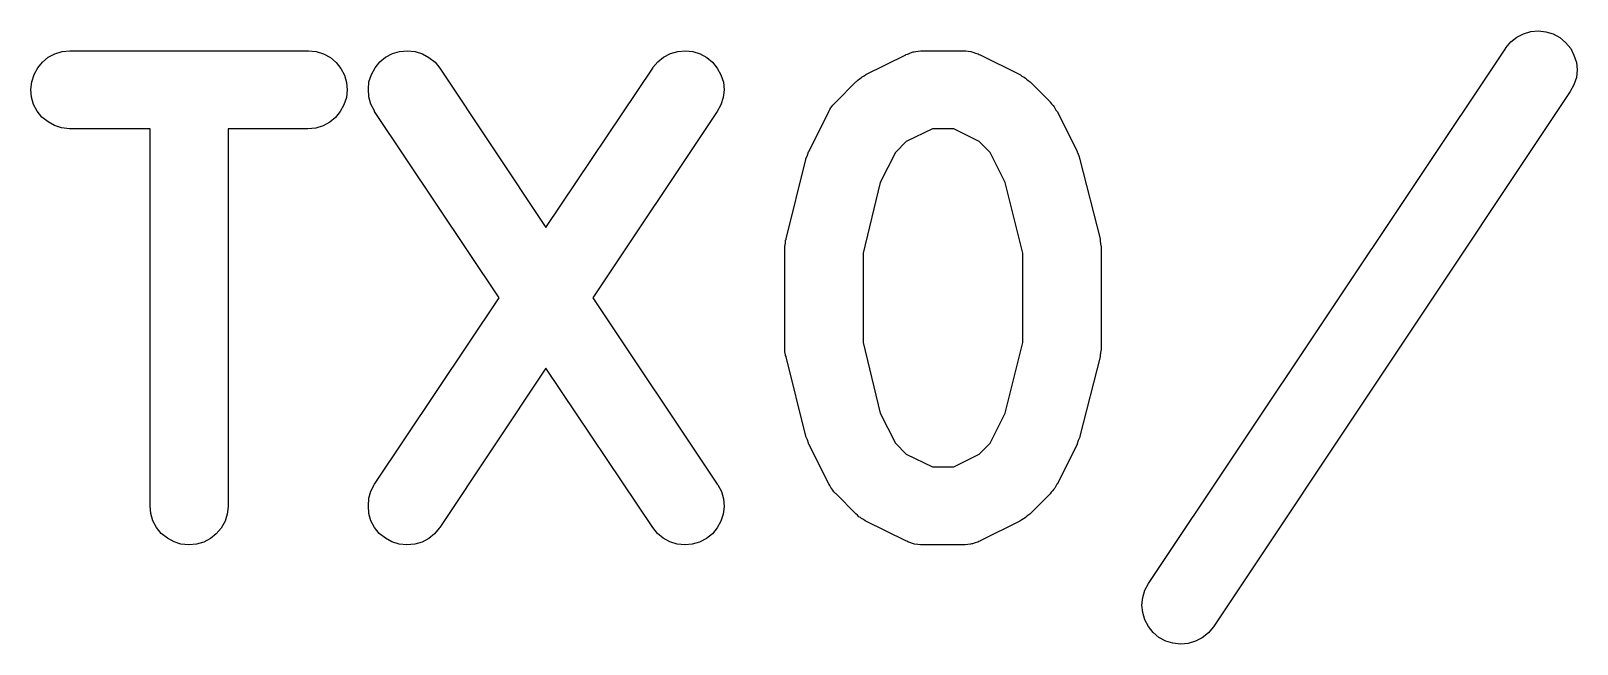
# Model space of a CAD drawing. Extents: x -557.2 to -539.1, y -88 to -54.6.
# Drawn here: x -546.851 to -543.882, y -59.225 to -58.047 of the extents above; entities that cross this region are included whole.
import ezdxf

# ---------------------------------------------------------------- set-up
doc = ezdxf.new("R2010")
doc.units = 0
doc.layers.add('BLACK', color=7, linetype='CONTINUOUS')

msp = doc.modelspace()

# ---------------------------------------------------------------- linework, layer by layer
at = {"layer": 'BLACK', "linetype": 'CONTINUOUS'}
for p, q in [((-544.019, -58.0791), (-544.009, -58.0679)), ((-544.009, -58.0679), (-543.998, -58.0588)), ((-543.998, -58.0588), (-543.985, -58.052)), ((-543.985, -58.052), (-543.971, -58.0479)), ((-543.971, -58.0479), (-543.956, -58.0466)), ((-543.956, -58.0466), (-543.942, -58.0482)), ((-543.942, -58.0482), (-543.928, -58.0525)), ((-543.928, -58.0525), (-543.915, -58.0595)), ((-543.915, -58.0595), (-543.904, -58.0688)), ((-543.904, -58.0688), (-543.894, -58.0802)), ((-546.829, -58.1065), (-546.818, -58.0972)), ((-546.818, -58.0972), (-546.805, -58.0904)), ((-546.805, -58.0904), (-546.791, -58.0861)), ((-546.791, -58.0861), (-546.776, -58.0847)), ((-546.776, -58.0847), (-546.319, -58.0847)), ((-546.319, -58.0847), (-546.318, -58.0847)), ((-546.318, -58.0847), (-546.303, -58.0863)), ((-546.303, -58.0863), (-546.289, -58.0908)), ((-546.289, -58.0908), (-546.276, -58.0978)), ((-546.276, -58.0978), (-546.265, -58.1072)), ((-546.181, -58.1062), (-546.17, -58.097)), ((-546.17, -58.097), (-546.157, -58.0902)), ((-546.157, -58.0902), (-546.143, -58.0861)), ((-546.143, -58.0861), (-546.128, -58.0847)), ((-546.128, -58.0847), (-546.113, -58.0862)), ((-546.113, -58.0862), (-546.099, -58.0905)), ((-546.099, -58.0905), (-546.087, -58.0975)), ((-546.087, -58.0975), (-546.075, -58.1068)), ((-545.647, -58.106), (-545.636, -58.0969)), ((-545.636, -58.0969), (-545.623, -58.0901)), ((-545.623, -58.0901), (-545.609, -58.086)), ((-545.609, -58.086), (-545.594, -58.0847)), ((-545.594, -58.0847), (-545.58, -58.0863)), ((-545.58, -58.0863), (-545.566, -58.0906)), ((-545.566, -58.0906), (-545.553, -58.0976)), ((-545.553, -58.0976), (-545.542, -58.1069)), ((-545.248, -58.1307), (-545.171, -58.0926)), ((-545.171, -58.0922), (-545.168, -58.0914)), ((-545.171, -58.0926), (-545.171, -58.0922)), ((-545.168, -58.0914), (-545.166, -58.0904)), ((-545.166, -58.0904), (-545.162, -58.0889)), ((-545.162, -58.0889), (-545.157, -58.0871)), ((-545.157, -58.0871), (-545.155, -58.0868)), ((-545.155, -58.0868), (-545.152, -58.0861)), ((-545.152, -58.0861), (-545.147, -58.0856)), ((-545.147, -58.0856), (-545.142, -58.0848)), ((-545.142, -58.0848), (-545.14, -58.0849)), ((-545.14, -58.0849), (-545.138, -58.0847)), ((-545.138, -58.0847), (-545.062, -58.0847)), ((-545.062, -58.0847), (-545.061, -58.0847)), ((-545.061, -58.0847), (-545.058, -58.085)), ((-545.058, -58.085), (-545.056, -58.0849)), ((-545.056, -58.0849), (-545.051, -58.0858)), ((-545.051, -58.0858), (-545.046, -58.0863)), ((-545.046, -58.0863), (-545.044, -58.087)), ((-545.044, -58.087), (-545.042, -58.0874)), ((-545.042, -58.0874), (-545.037, -58.0892)), ((-545.037, -58.0892), (-545.032, -58.0908)), ((-545.032, -58.0908), (-545.03, -58.0918)), ((-545.03, -58.0918), (-545.028, -58.0926)), ((-545.028, -58.0926), (-544.952, -58.1307)), ((-544.705, -59.1086), (-544.019, -58.08)), ((-544.019, -58.08), (-544.019, -58.0791)), ((-543.894, -58.0802), (-543.888, -58.0931)), ((-543.888, -58.0931), (-543.883, -58.1072)), ((-546.849, -58.1446), (-546.845, -58.1306)), ((-546.845, -58.1306), (-546.838, -58.1178)), ((-546.838, -58.1178), (-546.829, -58.1065)), ((-546.265, -58.1072), (-546.256, -58.1186)), ((-546.256, -58.1186), (-546.249, -58.1316)), ((-546.249, -58.1316), (-546.245, -58.1456)), ((-546.202, -58.1442), (-546.197, -58.1303)), ((-546.197, -58.1303), (-546.19, -58.1174)), ((-546.19, -58.1174), (-546.181, -58.1062)), ((-546.075, -58.1068), (-546.066, -58.1181)), ((-546.066, -58.1181), (-545.862, -58.4245)), ((-545.862, -58.4245), (-545.657, -58.1181)), ((-545.657, -58.1172), (-545.647, -58.106)), ((-545.657, -58.1181), (-545.657, -58.1172)), ((-545.542, -58.1069), (-545.533, -58.1183)), ((-545.533, -58.1183), (-545.526, -58.1312)), ((-545.526, -58.1312), (-545.521, -58.1453)), ((-545.255, -58.1349), (-545.251, -58.133)), ((-545.251, -58.133), (-545.248, -58.1307)), ((-544.952, -58.1307), (-544.951, -58.1312)), ((-544.951, -58.1312), (-544.948, -58.1335)), ((-543.883, -58.1072), (-543.882, -58.1217)), ((-543.882, -58.1217), (-543.883, -58.1363)), ((-546.851, -58.1592), (-546.849, -58.1446)), ((-546.85, -58.1738), (-546.851, -58.1592)), ((-546.245, -58.1456), (-546.244, -58.1602)), ((-546.244, -58.1602), (-546.245, -58.1748)), ((-546.203, -58.1588), (-546.202, -58.1442)), ((-546.202, -58.1734), (-546.203, -58.1588)), ((-545.52, -58.1598), (-545.522, -58.1744)), ((-545.521, -58.1453), (-545.52, -58.1598)), ((-545.305, -58.1829), (-545.267, -58.1448)), ((-545.267, -58.1448), (-545.266, -58.144)), ((-545.266, -58.144), (-545.263, -58.1414)), ((-545.263, -58.1414), (-545.26, -58.1385)), ((-545.26, -58.1385), (-545.257, -58.1368)), ((-545.257, -58.1368), (-545.255, -58.1349)), ((-544.948, -58.1335), (-544.944, -58.1355)), ((-544.944, -58.1355), (-544.941, -58.1375)), ((-544.941, -58.1375), (-544.939, -58.1392)), ((-544.939, -58.1392), (-544.936, -58.1421)), ((-544.936, -58.1421), (-544.932, -58.1448)), ((-544.932, -58.1448), (-544.894, -58.1829)), ((-543.888, -58.1503), (-543.895, -58.1632)), ((-543.883, -58.1363), (-543.888, -58.1503)), ((-546.846, -58.1878), (-546.85, -58.1738)), ((-546.839, -58.2008), (-546.846, -58.1878)), ((-546.25, -58.1888), (-546.257, -58.2016)), ((-546.245, -58.1748), (-546.25, -58.1888)), ((-546.198, -58.1874), (-546.202, -58.1734)), ((-546.191, -58.2004), (-546.198, -58.1874)), ((-545.526, -58.1884), (-545.533, -58.2013)), ((-545.522, -58.1744), (-545.526, -58.1884)), ((-545.315, -58.1942), (-545.313, -58.1918)), ((-545.313, -58.1918), (-545.311, -58.1891)), ((-545.311, -58.1891), (-545.308, -58.1861)), ((-545.308, -58.1861), (-545.305, -58.1829)), ((-544.894, -58.1829), (-544.894, -58.1836)), ((-544.894, -58.1836), (-544.891, -58.1869)), ((-544.891, -58.1869), (-544.888, -58.19)), ((-544.888, -58.19), (-544.886, -58.1926)), ((-543.895, -58.1632), (-544.58, -59.1918)), ((-546.83, -58.2122), (-546.839, -58.2008)), ((-546.818, -58.2216), (-546.83, -58.2122)), ((-546.806, -58.2286), (-546.818, -58.2216)), ((-546.266, -58.2129), (-546.277, -58.2222)), ((-546.257, -58.2016), (-546.266, -58.2129)), ((-546.191, -58.2013), (-546.191, -58.2004)), ((-545.952, -58.5597), (-546.191, -58.2013)), ((-545.533, -58.2013), (-545.772, -58.5597)), ((-545.357, -58.2785), (-545.319, -58.2024)), ((-545.319, -58.2014), (-545.317, -58.1979)), ((-545.319, -58.2024), (-545.319, -58.2014)), ((-545.317, -58.1979), (-545.315, -58.1942)), ((-544.886, -58.1926), (-544.885, -58.195)), ((-544.885, -58.195), (-544.883, -58.1988)), ((-544.883, -58.1988), (-544.88, -58.2024)), ((-544.88, -58.2024), (-544.842, -58.2785)), ((-546.792, -58.2331), (-546.806, -58.2286)), ((-546.777, -58.2347), (-546.792, -58.2331)), ((-546.776, -58.2347), (-546.777, -58.2347)), ((-546.622, -58.2347), (-546.776, -58.2347)), ((-546.622, -58.9597), (-546.622, -58.2347)), ((-546.319, -58.2347), (-546.472, -58.2347)), ((-546.472, -58.2347), (-546.472, -58.9597)), ((-546.304, -58.2333), (-546.319, -58.2347)), ((-546.29, -58.229), (-546.304, -58.2333)), ((-546.277, -58.2222), (-546.29, -58.229)), ((-545.12, -58.2347), (-545.17, -58.2594)), ((-545.079, -58.2347), (-545.12, -58.2347)), ((-545.03, -58.2594), (-545.079, -58.2347)), ((-545.36, -58.2857), (-545.358, -58.2792)), ((-545.358, -58.2792), (-545.357, -58.2789)), ((-545.357, -58.2789), (-545.357, -58.2785)), ((-545.191, -58.2803), (-545.22, -58.3383)), ((-545.17, -58.2594), (-545.191, -58.2803)), ((-545.009, -58.2803), (-545.03, -58.2594)), ((-544.98, -58.3383), (-545.009, -58.2803)), ((-544.842, -58.2785), (-544.842, -58.2795)), ((-544.842, -58.2795), (-544.842, -58.2798)), ((-544.842, -58.2798), (-544.841, -58.2801)), ((-544.841, -58.2801), (-544.839, -58.2867)), ((-545.401, -58.4463), (-545.363, -58.2939)), ((-545.363, -58.2922), (-545.36, -58.2857)), ((-545.363, -58.2926), (-545.363, -58.2922)), ((-545.363, -58.2929), (-545.363, -58.2926)), ((-545.363, -58.2939), (-545.363, -58.2929)), ((-544.839, -58.2867), (-544.837, -58.2932)), ((-544.837, -58.2932), (-544.837, -58.2936)), ((-544.837, -58.2936), (-544.837, -58.2939)), ((-544.837, -58.2939), (-544.798, -58.4463)), ((-545.22, -58.3383), (-545.253, -58.4737)), ((-544.946, -58.4737), (-544.98, -58.3383)), ((-545.403, -58.4608), (-545.402, -58.4548)), ((-545.402, -58.4489), (-545.401, -58.4476)), ((-545.402, -58.4548), (-545.402, -58.4489)), ((-545.401, -58.4476), (-545.401, -58.4463)), ((-544.798, -58.4463), (-544.798, -58.4473)), ((-544.798, -58.4473), (-544.798, -58.4486)), ((-544.798, -58.4486), (-544.798, -58.4499)), ((-544.798, -58.4499), (-544.797, -58.4559)), ((-544.797, -58.4559), (-544.796, -58.4618)), ((-545.403, -58.4621), (-545.403, -58.4608)), ((-545.403, -58.4634), (-545.403, -58.4621)), ((-545.403, -58.4645), (-545.403, -58.4634)), ((-545.403, -58.6549), (-545.403, -58.4645)), ((-545.253, -58.4737), (-545.253, -58.6457)), ((-544.946, -58.6457), (-544.946, -58.4737)), ((-544.796, -58.4618), (-544.796, -58.4631)), ((-544.796, -58.4631), (-544.796, -58.4645)), ((-544.796, -58.4645), (-544.796, -58.6549)), ((-546.191, -58.9181), (-545.952, -58.5597)), ((-545.772, -58.5597), (-545.533, -58.9181)), ((-545.403, -58.6563), (-545.403, -58.6549)), ((-545.403, -58.6576), (-545.403, -58.6563)), ((-545.403, -58.6635), (-545.403, -58.6576)), ((-545.402, -58.6695), (-545.403, -58.6635)), ((-545.253, -58.6457), (-545.22, -58.7811)), ((-544.98, -58.7811), (-544.946, -58.6457)), ((-544.797, -58.6646), (-544.798, -58.6705)), ((-544.796, -58.6587), (-544.797, -58.6646)), ((-544.796, -58.6549), (-544.796, -58.656)), ((-544.796, -58.656), (-544.796, -58.6573)), ((-544.796, -58.6573), (-544.796, -58.6587)), ((-545.862, -58.6949), (-546.066, -59.0013)), ((-545.657, -59.0013), (-545.862, -58.6949)), ((-545.402, -58.6708), (-545.402, -58.6695)), ((-545.401, -58.6721), (-545.402, -58.6708)), ((-545.401, -58.6731), (-545.401, -58.6721)), ((-545.363, -58.8255), (-545.401, -58.6731)), ((-544.798, -58.6731), (-544.837, -58.8255)), ((-544.798, -58.6705), (-544.798, -58.6718)), ((-544.798, -58.6718), (-544.798, -58.6731)), ((-545.22, -58.7811), (-545.191, -58.8391)), ((-545.009, -58.8391), (-544.98, -58.7811)), ((-545.363, -58.8258), (-545.363, -58.8255)), ((-545.363, -58.8262), (-545.363, -58.8258)), ((-545.36, -58.8327), (-545.363, -58.8262)), ((-545.358, -58.8393), (-545.36, -58.8327)), ((-545.358, -58.8396), (-545.358, -58.8393)), ((-545.358, -58.8399), (-545.358, -58.8396)), ((-545.357, -58.8409), (-545.358, -58.8399)), ((-545.319, -58.9171), (-545.357, -58.8409)), ((-545.191, -58.8391), (-545.17, -58.86)), ((-545.03, -58.86), (-545.009, -58.8391)), ((-544.842, -58.8409), (-544.88, -58.9171)), ((-544.84, -58.8337), (-544.842, -58.8402)), ((-544.842, -58.8402), (-544.842, -58.8405)), ((-544.842, -58.8405), (-544.842, -58.8409)), ((-544.837, -58.8272), (-544.84, -58.8337)), ((-544.837, -58.8255), (-544.837, -58.8265)), ((-544.837, -58.8265), (-544.837, -58.8269)), ((-544.837, -58.8269), (-544.837, -58.8272)), ((-545.17, -58.86), (-545.12, -58.8847)), ((-545.079, -58.8847), (-545.03, -58.86)), ((-545.12, -58.8847), (-545.079, -58.8847)), ((-546.202, -58.945), (-546.198, -58.931)), ((-546.198, -58.931), (-546.191, -58.9181)), ((-545.533, -58.9181), (-545.532, -58.919)), ((-545.532, -58.919), (-545.525, -58.932)), ((-545.525, -58.932), (-545.521, -58.946)), ((-545.317, -58.9206), (-545.319, -58.9171)), ((-545.315, -58.9244), (-545.317, -58.9206)), ((-545.313, -58.9268), (-545.315, -58.9244)), ((-545.311, -58.9294), (-545.313, -58.9268)), ((-545.309, -58.9325), (-545.311, -58.9294)), ((-545.306, -58.9358), (-545.309, -58.9325)), ((-544.892, -58.9333), (-544.894, -58.9365)), ((-544.889, -58.9303), (-544.892, -58.9333)), ((-544.887, -58.9277), (-544.889, -58.9303)), ((-544.885, -58.9252), (-544.887, -58.9277)), ((-544.883, -58.9215), (-544.885, -58.9252)), ((-544.881, -58.918), (-544.883, -58.9215)), ((-544.88, -58.9171), (-544.881, -58.918)), ((-546.621, -58.9743), (-546.622, -58.9597)), ((-546.472, -58.9608), (-546.474, -58.9753)), ((-546.472, -58.9597), (-546.472, -58.9608)), ((-546.203, -58.9596), (-546.202, -58.945)), ((-546.202, -58.9742), (-546.203, -58.9596)), ((-545.52, -58.9606), (-545.522, -58.9752)), ((-545.521, -58.946), (-545.52, -58.9606)), ((-545.305, -58.9365), (-545.306, -58.9358)), ((-545.267, -58.9746), (-545.305, -58.9365)), ((-544.894, -58.9365), (-544.932, -58.9746)), ((-546.617, -58.9883), (-546.621, -58.9743)), ((-546.61, -59.0012), (-546.617, -58.9883)), ((-546.478, -58.9892), (-546.486, -59.0021)), ((-546.474, -58.9753), (-546.478, -58.9892)), ((-546.198, -58.9882), (-546.202, -58.9742)), ((-546.191, -59.0011), (-546.198, -58.9882)), ((-545.526, -58.9891), (-545.533, -59.002)), ((-545.522, -58.9752), (-545.526, -58.9891)), ((-545.264, -58.9773), (-545.267, -58.9746)), ((-545.261, -58.9803), (-545.264, -58.9773)), ((-545.258, -58.982), (-545.261, -58.9803)), ((-545.256, -58.9839), (-545.258, -58.982)), ((-545.252, -58.9859), (-545.256, -58.9839)), ((-545.249, -58.9882), (-545.252, -58.9859)), ((-545.248, -58.9887), (-545.249, -58.9882)), ((-545.171, -59.0268), (-545.248, -58.9887)), ((-544.952, -58.9887), (-545.028, -59.0268)), ((-544.948, -58.9864), (-544.952, -58.9887)), ((-544.945, -58.9845), (-544.948, -58.9864)), ((-544.942, -58.9826), (-544.945, -58.9845)), ((-544.94, -58.9809), (-544.942, -58.9826)), ((-544.937, -58.978), (-544.94, -58.9809)), ((-544.933, -58.9754), (-544.937, -58.978)), ((-544.932, -58.9746), (-544.933, -58.9754)), ((-546.601, -59.0126), (-546.61, -59.0012)), ((-546.589, -59.0219), (-546.601, -59.0126)), ((-546.576, -59.0288), (-546.589, -59.0219)), ((-546.506, -59.0225), (-546.519, -59.0292)), ((-546.495, -59.0133), (-546.506, -59.0225)), ((-546.486, -59.0021), (-546.495, -59.0133)), ((-546.182, -59.0125), (-546.191, -59.0011)), ((-546.17, -59.0218), (-546.182, -59.0125)), ((-546.158, -59.0288), (-546.17, -59.0218)), ((-546.087, -59.0225), (-546.1, -59.0293)), ((-546.076, -59.0134), (-546.087, -59.0225)), ((-546.067, -59.0022), (-546.076, -59.0134)), ((-546.066, -59.0013), (-546.067, -59.0022)), ((-545.648, -59.0126), (-545.657, -59.0013)), ((-545.637, -59.0219), (-545.648, -59.0126)), ((-545.624, -59.0289), (-545.637, -59.0219)), ((-545.554, -59.0224), (-545.567, -59.0292)), ((-545.542, -59.0132), (-545.554, -59.0224)), ((-545.533, -59.002), (-545.542, -59.0132)), ((-546.563, -59.0332), (-546.576, -59.0288)), ((-546.548, -59.0347), (-546.563, -59.0332)), ((-546.533, -59.0334), (-546.548, -59.0347)), ((-546.519, -59.0292), (-546.533, -59.0334)), ((-546.144, -59.0331), (-546.158, -59.0288)), ((-546.129, -59.0347), (-546.144, -59.0331)), ((-546.114, -59.0334), (-546.129, -59.0347)), ((-546.1, -59.0293), (-546.114, -59.0334)), ((-545.61, -59.0332), (-545.624, -59.0289)), ((-545.595, -59.0347), (-545.61, -59.0332)), ((-545.581, -59.0334), (-545.595, -59.0347)), ((-545.567, -59.0292), (-545.581, -59.0334)), ((-545.169, -59.0276), (-545.171, -59.0268)), ((-545.167, -59.0286), (-545.169, -59.0276)), ((-545.163, -59.0302), (-545.167, -59.0286)), ((-545.158, -59.032), (-545.163, -59.0302)), ((-545.156, -59.0324), (-545.158, -59.032)), ((-545.154, -59.0331), (-545.156, -59.0324)), ((-545.148, -59.0336), (-545.154, -59.0331)), ((-545.143, -59.0345), (-545.148, -59.0336)), ((-545.141, -59.0345), (-545.143, -59.0345)), ((-545.139, -59.0347), (-545.141, -59.0345)), ((-545.138, -59.0347), (-545.139, -59.0347)), ((-545.062, -59.0347), (-545.138, -59.0347)), ((-545.06, -59.0345), (-545.062, -59.0347)), ((-545.057, -59.0346), (-545.06, -59.0345)), ((-545.052, -59.0338), (-545.057, -59.0346)), ((-545.047, -59.0333), (-545.052, -59.0338)), ((-545.045, -59.0326), (-545.047, -59.0333)), ((-545.043, -59.0323), (-545.045, -59.0326)), ((-545.038, -59.0305), (-545.043, -59.0323)), ((-545.033, -59.029), (-545.038, -59.0305)), ((-545.031, -59.028), (-545.033, -59.029)), ((-545.029, -59.0272), (-545.031, -59.028)), ((-545.028, -59.0268), (-545.029, -59.0272)), ((-544.712, -59.1215), (-544.705, -59.1086)), ((-544.718, -59.1501), (-544.716, -59.1355)), ((-544.716, -59.1355), (-544.712, -59.1215)), ((-544.716, -59.1646), (-544.718, -59.1501)), ((-544.712, -59.1787), (-544.716, -59.1646)), ((-544.705, -59.1916), (-544.712, -59.1787)), ((-544.696, -59.2029), (-544.705, -59.1916)), ((-544.581, -59.1927), (-544.59, -59.2038)), ((-544.58, -59.1918), (-544.581, -59.1927)), ((-544.685, -59.2123), (-544.696, -59.2029)), ((-544.672, -59.2193), (-544.685, -59.2123)), ((-544.658, -59.2236), (-544.672, -59.2193)), ((-544.643, -59.2252), (-544.658, -59.2236)), ((-544.629, -59.2239), (-544.643, -59.2252)), ((-544.615, -59.2198), (-544.629, -59.2239)), ((-544.602, -59.213), (-544.615, -59.2198)), ((-544.59, -59.2038), (-544.602, -59.213))]:
    msp.add_line(p, q, dxfattribs=at)

doc.saveas('drawing.dxf')
